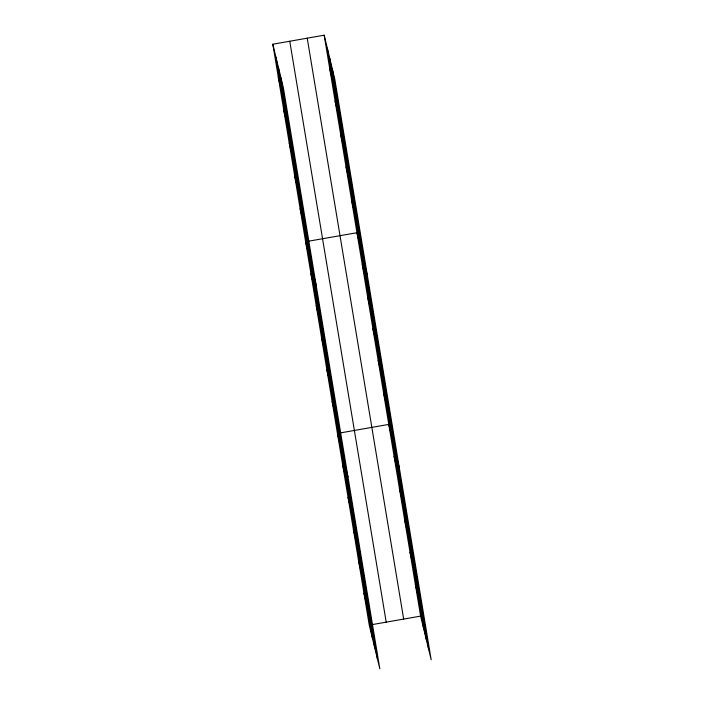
<?xml version="1.0" encoding="UTF-8"?>
<svg xmlns="http://www.w3.org/2000/svg" width="704" height="704" viewBox="0 0 704 704"><rect width="100%" height="100%" fill="white"/><g stroke="black" fill="none" stroke-linecap="round" stroke-linejoin="round"><path stroke-width="1.06" d="M272.818 44.211L283.386 87.894L379.826 668.8L369.257 625.117L272.818 44.211L324.174 35.2L334.743 78.883L431.182 659.789L420.614 616.106L324.174 35.2M340.613 432.863L388.793 424.406L399.353 468.09M372.434 624.562L420.614 616.106M329.639 68.121L332.781 81.11M335.104 101.033L338.246 114.022M340.569 133.954L343.71 146.942M346.034 166.874L349.175 179.863M351.498 199.786L354.64 212.775M367.532 276.39L356.963 232.707L305.606 241.718L316.175 285.402M362.27 264.66L365.411 277.649M367.576 296.604L370.718 309.593M372.874 328.557L376.015 341.546M378.18 360.51L381.322 373.498M383.486 392.454L386.628 405.442M394.09 456.359L397.232 469.348M399.397 488.303L402.538 501.292M404.703 520.256L407.845 533.245M410.01 552.209L413.151 565.198M415.307 584.153L418.458 597.142M278.282 77.132L281.424 90.121M283.747 110.053L286.889 123.042M289.212 142.965L292.354 155.954M294.677 175.886L297.818 188.874M300.142 208.806L303.283 221.795M310.913 273.671L314.054 286.66M316.219 305.624L319.361 318.613M321.517 337.568L324.658 350.557M326.823 369.521L329.965 382.51M332.13 401.474L335.271 414.462M337.436 433.418L348.005 477.101M342.734 465.37L345.884 478.359M348.04 497.323L351.182 510.312M353.346 529.267L356.488 542.256M358.653 561.22L361.794 574.209M363.95 593.173L367.101 606.162M332.288 68.754L428.736 649.66M329.762 58.318L426.21 639.223M327.316 48.189L423.755 629.094M307.226 38.174L403.665 619.08M289.766 41.237L386.206 622.142M280.931 77.766L377.379 658.671M278.406 67.329L374.854 648.234M275.959 57.2L372.398 638.106"/></g></svg>
